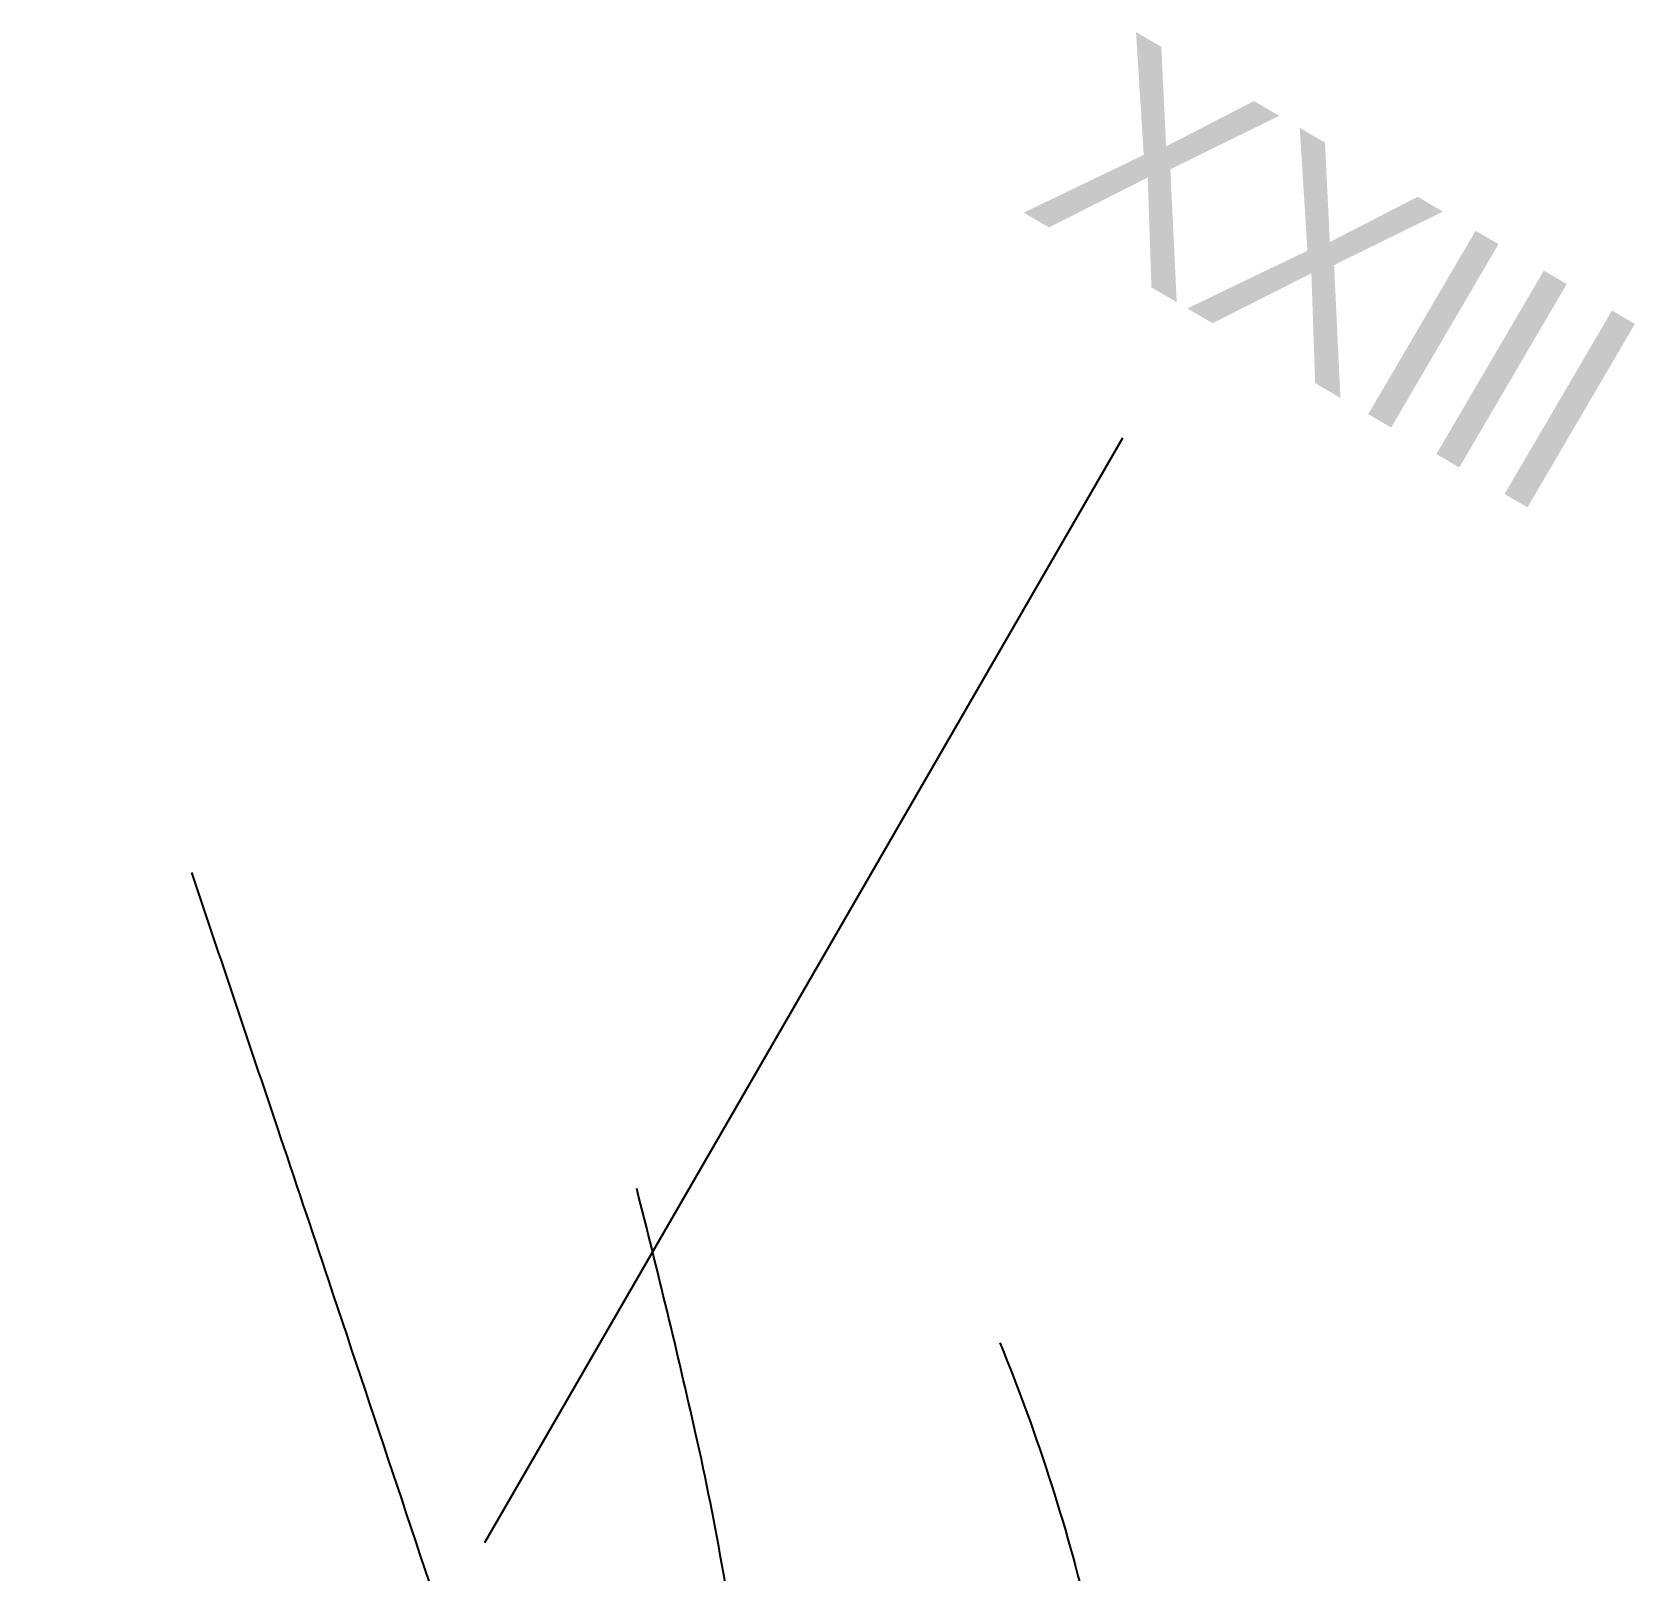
# Model space of a CAD drawing. Header units: millimetres. Extents: x -994 to -400, y 519 to 1360.
# Drawn here: x -506.19 to -488.29, y 722.54 to 739.73 of the extents above; entities that cross this region are included whole.
import ezdxf

# ---------------------------------------------------------------- set-up
doc = ezdxf.new("R2010")
doc.units = ezdxf.units.MM
doc.linetypes.add('DASHED', pattern=[7, 5, -2, 0])
doc.layers.add('Кривульки', color=1, linetype='Continuous')

msp = doc.modelspace()

# ---------------------------------------------------------------- linework, layer by layer
at = {"layer": 'Кривульки', "linetype": 'ByBlock'}
msp.add_line((-501.138, 722.854), (-494.013, 735.195), dxfattribs=at)
at = {"layer": 'Кривульки'}
for points in [[(-501.244, 720.875, 0.000117), (-502.88, 725.782, 0.00049), (-503.449, 727.48, 0.000291), (-504.41, 730.338)], [(-497.887, 719.079, 0.001032), (-498.473, 722.515, 0.0128), (-498.783, 724.074, 0.007232), (-499.441, 726.808)], [(-495.385, 725.085, -0.040218), (-494.36, 721.866, -0.063509)]]:
    msp.add_lwpolyline(points, format="xyb", dxfattribs=at)

# ---------------------------------------------------------------- texts
at = {"layer": 'Кривульки', "linetype": 'DASHED', "insert": (-493.981, 739.798), "char_height": 2.375, "attachment_point": 1, "rotation": 329.6625}
msp.add_mtext_dynamic_manual_height_columns('XXIII', width=8.67403, gutter_width=12.5, heights=[0], dxfattribs=at)

doc.saveas('drawing.dxf')
